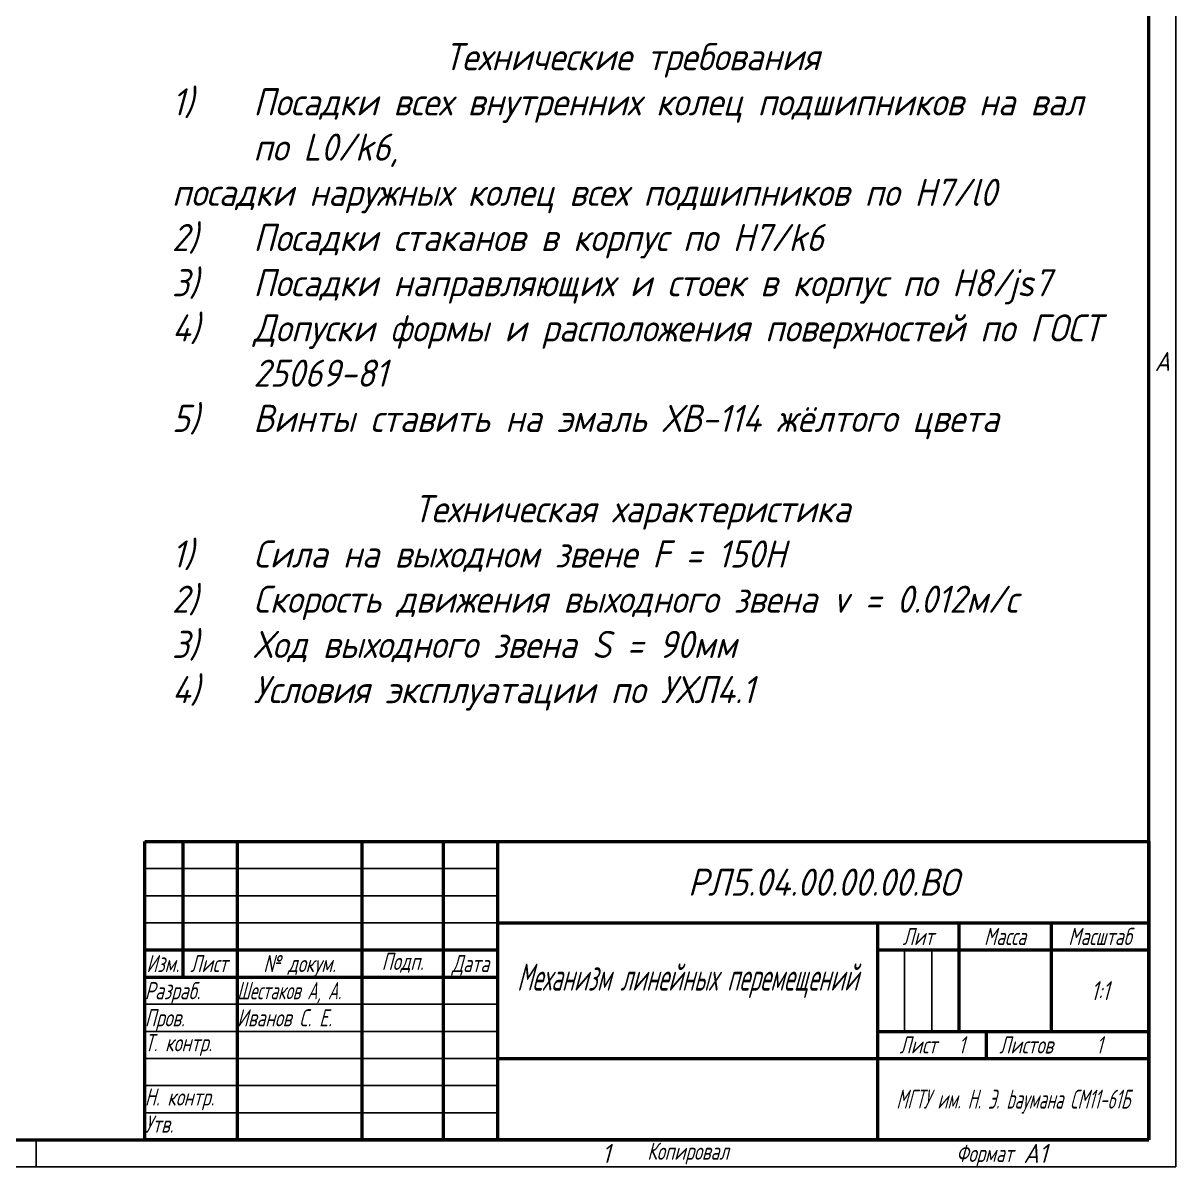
# Model space of a CAD drawing. Header units: millimetres. Extents: x 0 to 841, y 0 to 594.
# Drawn here: x 628.6 to 841, y 0 to 210.9 of the extents above; entities that cross this region are included whole.
import ezdxf
from ezdxf.enums import TextEntityAlignment as Align

# ---------------------------------------------------------------- set-up
doc = ezdxf.new("R2010")
doc.units = ezdxf.units.MM
doc.layers.add('AM_BOR', color=7, linetype='Continuous', lineweight=25)
doc.layers.add('основные', color=7, linetype='Continuous', lineweight=25)
doc.styles.add('ACGOSTTS', font='geniso.shx', dxfattribs={"oblique": 15})
doc.styles.get("Standard").update_dxf_attribs({"font": 'geniso.shx', "oblique": 15})

# ---------------------------------------------------------------- blocks, each defined once
blk = doc.blocks.new('GOST_A1_LANDSCAPE')
at = {"layer": 'AM_BOR', "color": 1, "lineweight": 25}
for p, q in [((841, 0), (841, 594)), ((631, 5), (631, 0)), ((0, 0), (841, 0))]:
    blk.add_line(p, q, dxfattribs=at)
at = {"layer": 'AM_BOR', "color": 7, "lineweight": 50}
for p, q in [((836, 4.999999999999999), (836, 589)), ((20, 4.999999999999999), (836, 4.999999999999999))]:
    blk.add_line(p, q, dxfattribs=at)
at = {"layer": 'AM_BOR', "color": 1, "lineweight": 25, "style": 'ACGOSTTS', "oblique": 15}
for s, p in [('A', (838.4999999999999, 148.5)), ('1', (736, 2.5))]:
    blk.add_text(s, height=3.5, dxfattribs=at).set_placement(p, align=Align.MIDDLE_CENTER)
blk = doc.blocks.new('GOST_FORM1')
at = {"layer": 'AM_BOR', "color": 7, "lineweight": 50}
for p, q in [((-185, 0), (-185, 55)), ((-185, 55), (0, 55)), ((-178, 55), (-178, 30)), ((-168, 55.00000000000001), (-168, 1.06581410364015e-14)), ((-145, 55.00000000000001), (-145, 1.06581410364015e-14)), ((-130, 55.00000000000001), (-130, 1.06581410364015e-14)), ((-120, 55), (-120, 0)), ((0, 55), (0, 0)), ((-120, 40), (0, 40)), ((-50, 40), (-50, 0)), ((-35, 40), (-35.00000000000001, 20)), ((-18, 40), (-18.00000000000001, 20)), ((-185, 35), (-120, 35)), ((-50, 35), (0, 35)), ((-185, 30), (-120, 30)), ((-50, 20), (0, 20)), ((-30, 20), (-30, 15)), ((-120, 15), (0, 15)), ((0, 0), (-185, 0))]:
    blk.add_line(p, q, dxfattribs=at)
at = {"layer": 'AM_BOR', "color": 1, "lineweight": 25}
for p, q in [((-185, 50), (-120, 50)), ((-185, 45), (-120, 45)), ((-185, 40), (-120, 40)), ((-45, 35), (-45.00000000000001, 20)), ((-40, 35), (-40.00000000000001, 20)), ((-185, 25), (-120, 25)), ((-185, 20), (-120, 20)), ((-185, 15), (-120, 15)), ((-185, 10), (-120, 10)), ((-185, 5), (-120, 5))]:
    blk.add_line(p, q, dxfattribs=at)
at = {"layer": 'AM_BOR', "color": 1, "lineweight": 25, "style": 'ACGOSTTS', "oblique": 15, "width": 0.8}
for s, p in [('Лит', (-42.5, 37.5)), ('Масса', (-26.5, 37.5)), ('Масштаб', (-9, 37.5)), ('Изм.', (-181.7, 32.50000000000001)), ('Лист', (-173.2, 32.49999999999999)), ('№ докум.', (-156.5, 32.5)), ('Подп.', (-137.5, 32.90000000000001)), ('Дата', (-125, 32.5)), ('Лист', (-42.49999999999999, 17.5)), ('Листов', (-22.617049621423, 17.5)), ('Копировал', (-84.9239887437851, -2.099999999999997))]:
    blk.add_text(s, height=3.17, dxfattribs=at).set_placement(p, align=Align.MIDDLE_CENTER)
for s, p in [('Разраб.', (-185, 27.5)), ('Пров.', (-185, 22.5)), ('Т. контр.', (-185, 17.9)), ('Н. контр.', (-185, 7.9)), ('Утв.', (-185, 2.9))]:
    blk.add_text(s, height=3.17, dxfattribs=at).set_placement(p, align=Align.MIDDLE_LEFT)
blk.add_text('Формат', height=3.17, dxfattribs=at).set_placement((-25, -2.5), align=Align.MIDDLE_RIGHT)
at = {"layer": 'AM_BOR', "color": 2, "lineweight": 25, "style": 'ACGOSTTS', "oblique": 15}
for tag, height, p in [('GEN-TITLE-PARTNO{23}', 5, (-59.99999999999997, 47.5)), ('GEN-TITLE-CMPNY{13}', 3.5, (-25, 7.500000000000039))]:
    blk.add_attdef(tag, text='', height=height, dxfattribs=at).set_placement(p, align=Align.MIDDLE_CENTER)
at = {"layer": 'AM_BOR', "color": 2, "lineweight": 25, "style": 'ACGOSTTS', "oblique": 15, "width": 0.8}
for tag, height, p in [('GEN-TITLE-DES1{13}', 5, (-85, 30)), ('GEN-TITLE-LIT1{1}', 3.5, (-47.9, 27.50000000000001)), ('GEN-TITLE-LIT2{1.1}', 3.5, (-42.9, 27.49999999999999)), ('GEN-TITLE-LIT3{1.1}', 3.5, (-37.9, 27.5)), ('GEN-TITLE-WT{4}', 3.5, (-27, 27.5)), ('GEN-TITLE-SCA{6}', 3.5, (-9, 27.5)), ('GEN-TITLE-DES2{21}', 3.17, (-84.99999999999997, 19.5)), ('GEN-TITLE-SHEET{2.2}', 3.17, (-34.5, 17.5)), ('GEN-TITLE-NUMSHTS{5}', 3.17, (-9.117049621422979, 17.5))]:
    blk.add_attdef(tag, text='', height=height, dxfattribs=at).set_placement(p, align=Align.MIDDLE_CENTER)
at = {"layer": 'AM_BOR', "color": 2, "lineweight": 25, "style": 'ACGOSTTS', "oblique": 15}
for tag, height, width, p in [('GEN-TITLE-NAME{6.5}', 3.17, 0.8, (-168, 27.5)), ('GEN-TITLE-CHKM{6.5}', 3.17, 0.8, (-168, 22.5)), ('GEN-TITLE-ENG{6.5}', 3.17, 0.8, (-168, 17.49999999999999)), ('GEN-TITLE-AUTH{6.5}', 3.17, 0.8, (-168, 12.5)), ('GEN-TITLE-MAT2{9}', 3.5, 0.9, (-85, 9.250000000000032)), ('GEN-TITLE-APPD{6.5}', 3.17, 0.8, (-168, 7.5)), ('GEN-TITLE-MAT3{9}', 3.5, 0.9, (-84.99999999999997, 4.366671310070226)), ('GEN-TITLE-APPM{6.5}', 3.17, 0.8, (-168, 2.5))]:
    blk.add_attdef(tag, text='', height=height, dxfattribs=dict(at, width=width)).set_placement(p, align=Align.MIDDLE_LEFT)
at = {"layer": 'AM_BOR', "color": 1, "lineweight": 25, "style": 'ACGOSTTS', "oblique": 15, "width": 0.8}
blk.add_attdef('GEN-TITLE-AUTHT{5}', text='', height=3.17, dxfattribs=at).set_placement((-185, 12.90000000000005), align=Align.MIDDLE_LEFT)
at = {"layer": 'AM_BOR', "color": 2, "lineweight": 25, "style": 'ACGOSTTS', "oblique": 15, "width": 0.9}
blk.add_attdef('GEN-TITLE-MAT1{9}', text='', height=3.5, dxfattribs=at).set_placement((-86.49999999999997, 7.500000000000001), align=Align.MIDDLE_RIGHT)
at = {"layer": 'AM_BOR', "color": 2, "lineweight": 25, "style": 'ACGOSTTS', "oblique": 15}
blk.add_attdef('GEN-TITLE-SIZ{15.7}', text='', height=3.5, dxfattribs=at).set_placement((-23.09970341330745, -2.499999999999979), align=Align.MIDDLE_LEFT)

msp = doc.modelspace()

# ---------------------------------------------------------------- block references
at = {"layer": 'основные', "lineweight": 0}
msp.add_blockref('GOST_A1_LANDSCAPE', (0, 0), dxfattribs=at)
ref = msp.add_blockref('GOST_FORM1', (836, 4.999999999999999), dxfattribs=at)
ref.add_attrib('GEN-TITLE-DES1{13}', 'Механизм линейных перемещений', dxfattribs={"layer": 'AM_BOR', "color": 2, "lineweight": 25, "height": 5, "style": 'ACGOSTTS', "oblique": 15, "width": 0.6341017117924154}).set_placement((751, 35), align=Align.MIDDLE_CENTER)
ref.add_attrib('GEN-TITLE-PARTNO{23}', 'РЛ5.04.00.00.00.ВО', dxfattribs={"layer": 'AM_BOR', "color": 2, "lineweight": 25, "height": 5, "style": 'ACGOSTTS', "oblique": 15}).set_placement((776, 52.5), align=Align.MIDDLE_CENTER)
ref.add_attrib('GEN-TITLE-SCA{6}', '1:1', dxfattribs={"layer": 'AM_BOR', "color": 2, "lineweight": 25, "height": 3.5, "style": 'ACGOSTTS', "oblique": 15, "width": 0.8}).set_placement((827, 32.5), align=Align.MIDDLE_CENTER)
ref.add_attrib('GEN-TITLE-SHEET{2.2}', '1', dxfattribs={"layer": 'AM_BOR', "color": 2, "lineweight": 25, "height": 3.17, "style": 'ACGOSTTS', "oblique": 15, "width": 0.8}).set_placement((801.5, 22.5), align=Align.MIDDLE_CENTER)
ref.add_attrib('GEN-TITLE-NUMSHTS{5}', '1', dxfattribs={"layer": 'AM_BOR', "color": 2, "lineweight": 25, "height": 3.17, "style": 'ACGOSTTS', "oblique": 15, "width": 0.8}).set_placement((826.882950378577, 22.5), align=Align.MIDDLE_CENTER)
ref.add_attrib('GEN-TITLE-CMPNY{13}', 'МГТУ им. Н. Э. Ьаумана СМ11-61Б', dxfattribs={"layer": 'AM_BOR', "color": 2, "lineweight": 25, "height": 3.5, "style": 'ACGOSTTS', "oblique": 15, "width": 0.6535568434820882}).set_placement((811, 12.50000000000004), align=Align.MIDDLE_CENTER)
ref.add_attrib('GEN-TITLE-NAME{6.5}', 'Шестаков А, А.', dxfattribs={"layer": 'AM_BOR', "color": 2, "lineweight": 25, "height": 3.17, "style": 'ACGOSTTS', "oblique": 15, "width": 0.7129736215239557}).set_placement((668, 32.5), align=Align.MIDDLE_LEFT)
ref.add_attrib('GEN-TITLE-CHKM{6.5}', 'Иванов С. Е.', dxfattribs={"layer": 'AM_BOR', "color": 2, "lineweight": 25, "height": 3.17, "style": 'ACGOSTTS', "oblique": 15, "width": 0.8}).set_placement((668, 27.5), align=Align.MIDDLE_LEFT)
ref.add_attrib('GEN-TITLE-SIZ{15.7}', 'A1', dxfattribs={"layer": 'AM_BOR', "color": 2, "lineweight": 25, "height": 3.5, "style": 'ACGOSTTS', "oblique": 15}).set_placement((812.9002965866925, 2.50000000000002), align=Align.MIDDLE_LEFT)

# ---------------------------------------------------------------- texts
at = {"layer": 'основные', "insert": (651, 207.1935319154175), "char_height": 5, "attachment_point": 1}
msp.add_mtext_dynamic_manual_height_columns('\\pxqc;Технические требования\\P\\pi-3,l4,q*,t4;1)^IПосадки всех внутренних колец подшипников на вал по L0/k6,^Jпосадки наружных колец всех подшипников по H7/l0\\P2)^IПосадки стаканов в корпус по H7/k6\\P3)^IПосадки направляющих и стоек в корпус по H8/js7\\P4)^IДопуски формы и расположения поверхностей по ГОСТ 25069-81\\P5)^IВинты ставить на эмаль ХВ-114 жёлтого цвета\\P\\pi0,l0,qc,tz;\\PТехническая характеристика\\P\\pi-3,l4,q*,t4;1)^IСила на выходном звене F = 150Н\\P2)^IСкорость движения выходного звена v = 0.012м/с\\P3)^IХод выходного звена S = 90мм\\P4)^IУсловия эксплуатации по УХЛ4.1', width=179.5645727943283, gutter_width=12.5, heights=[0], dxfattribs=at)

doc.saveas('drawing.dxf')
